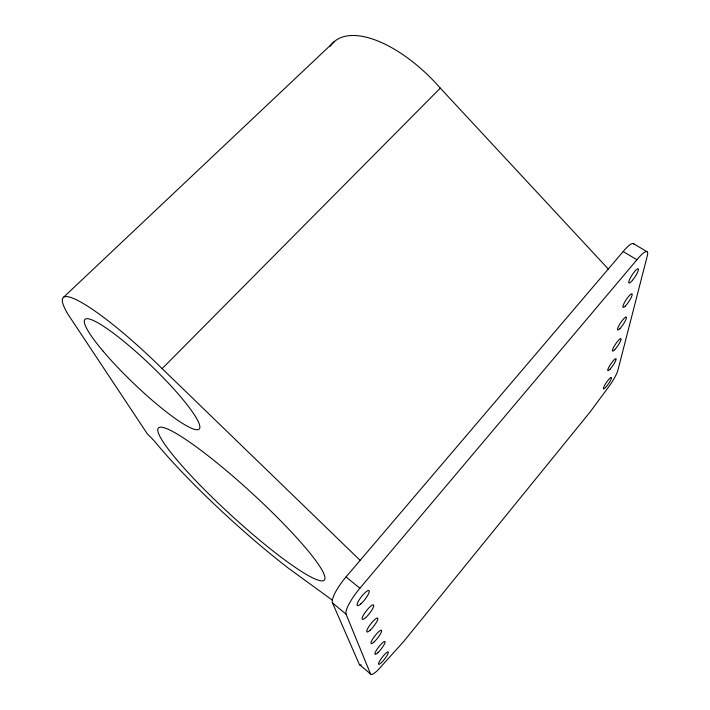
<?xml version="1.0" encoding="UTF-8"?>
<svg xmlns="http://www.w3.org/2000/svg" width="710" height="710" viewBox="0 0 710 710"><rect width="100%" height="100%" fill="white"/><g stroke="black" fill="none" stroke-linecap="round" stroke-linejoin="round"><path stroke-width="1.06" d="M370.531 673.967L346.089 614.212A25.152 5.964 -52.1 0 1 359.899 588.235L636.914 259.762A22.392 4.633 -56.9 0 1 647.316 255.813L617.86 370.371A18.291 3.231 -55.5 0 1 609.1 386.32L589.682 412.519L403.555 641.654L377.747 670.267A20.501 3.896 -52.2 0 1 370.531 673.967L359.384 664.516L332.484 602.905A25.001 6.292 -51.9 0 1 346.027 576.928L623.185 251.535A22.276 4.899 -57 0 1 633.95 244.222M332.209 600.074L288.721 568.426A145.195 19.631 42.5 0 1 154.07 440.661L147.281 433.819L68.266 314.69A109.384 17.226 43.8 0 1 81.943 302.735A109.384 17.226 43.8 0 1 162.137 368.632L440.298 88.129L608.559 269.312M63.669 297.162L334.596 41.34M633.506 243.672L647.094 251.748M623.185 251.535L636.914 259.762M346.027 576.928L359.899 588.235M332.484 602.905L346.089 614.212M162.137 368.632L359.943 560.163M330.097 46.469A98.424 46.319 46.7 0 1 440.298 88.129M361.23 664.897A20.404 4.118 -52.1 0 1 359.384 664.516M176.648 459.601A112.57 15.176 42.5 0 0 319.695 580.585A112.57 15.176 42.5 0 0 228.114 472.106A112.57 15.176 42.5 0 0 176.648 459.601M103.074 351.148A79.183 12.443 43.8 0 0 198.596 429.488A79.183 12.443 43.8 0 0 124.694 342.078A79.183 12.443 43.8 0 0 103.074 351.148M614.807 349.568A7.508 1.402 -55.9 0 0 621.117 338.892A7.508 1.402 -55.9 0 0 614.372 345.956A7.508 1.402 -55.9 0 0 614.807 349.568M632.477 280.308A8.476 1.739 -56.8 0 0 638.228 268.806A8.476 1.739 -56.8 0 0 630.027 278.542A8.476 1.739 -56.8 0 0 632.477 280.308M381.447 662.599A7.828 1.482 -52.2 0 0 388.352 652.099A7.828 1.482 -52.2 0 0 380.524 659.634A7.828 1.482 -52.2 0 0 381.447 662.599M605.621 387.447A6.985 1.234 -55.5 0 0 611.47 377.658A6.985 1.234 -55.5 0 0 605.115 384.483A6.985 1.234 -55.5 0 0 605.621 387.447M619.901 328.561A7.801 1.509 -56.2 0 0 626.468 317.397A7.801 1.509 -56.2 0 0 619.51 324.577A7.801 1.509 -56.2 0 0 619.901 328.561M610.059 369.147A7.233 1.313 -55.7 0 0 616.129 358.932A7.233 1.313 -55.7 0 0 609.579 365.881A7.233 1.313 -55.7 0 0 610.059 369.147M625.377 305.974A8.121 1.615 -56.5 0 0 632.228 294.26A8.121 1.615 -56.5 0 0 625.04 301.564A8.121 1.615 -56.5 0 0 625.377 305.974M360.849 603.882A9.514 2.236 -52.1 0 0 369.244 590.88A9.514 2.236 -52.1 0 0 359.464 599.444A9.514 2.236 -52.1 0 0 360.849 603.882M365.668 617.611A9.123 2.041 -52.1 0 0 373.717 605.204A9.123 2.041 -52.1 0 0 364.399 613.547A9.123 2.041 -52.1 0 0 365.668 617.611M370.096 630.231A8.76 1.881 -52.1 0 0 377.818 618.357A8.76 1.881 -52.1 0 0 368.925 626.495A8.76 1.881 -52.1 0 0 370.096 630.231M377.951 652.623A8.112 1.606 -52.2 0 0 385.104 641.698A8.112 1.606 -52.2 0 0 376.948 649.428A8.112 1.606 -52.2 0 0 377.951 652.623M374.179 641.867A8.422 1.731 -52.1 0 0 381.607 630.489A8.422 1.731 -52.1 0 0 373.096 638.414A8.422 1.731 -52.1 0 0 374.179 641.867"/></g></svg>
